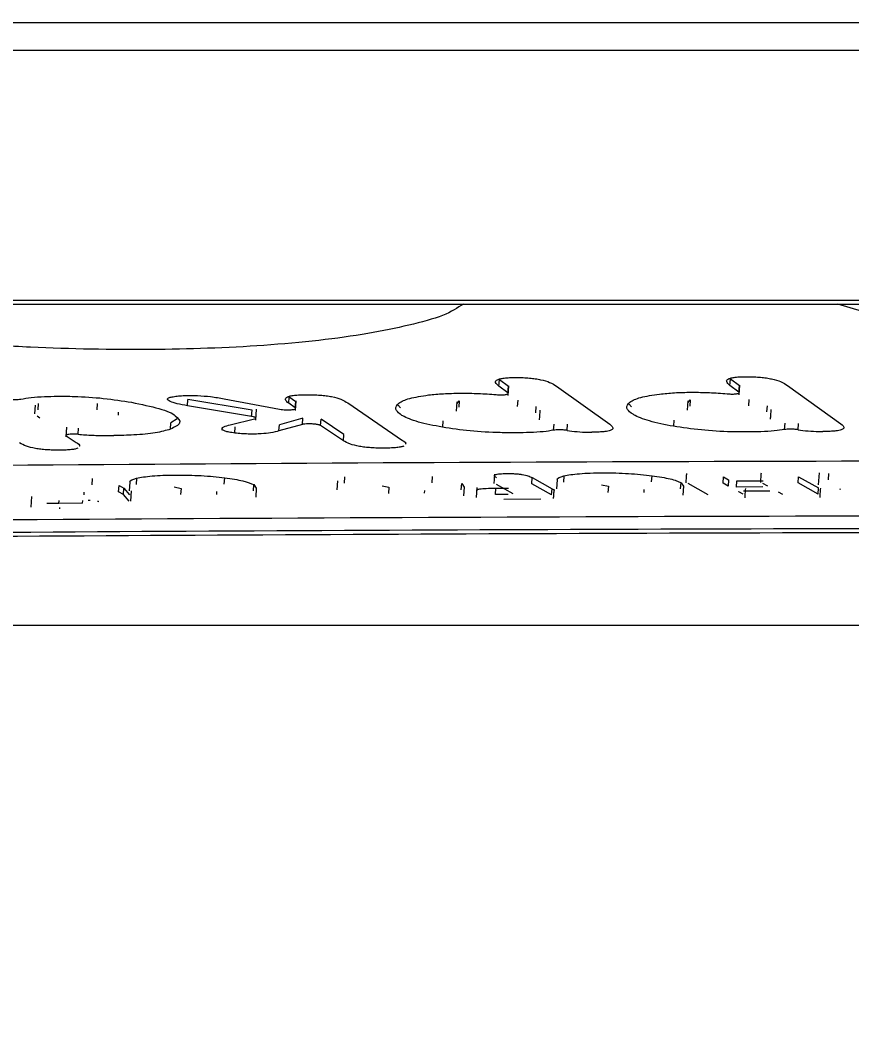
# Model space of a CAD drawing. Header units: millimetres. Extents: x -8045 to 6871, y -5915 to 5473.
# Drawn here: x -3884.4 to -3858.71, y -1781.06 to -1749.45 of the extents above; entities that cross this region are included whole.
import ezdxf

# ---------------------------------------------------------------- set-up
doc = ezdxf.new("R2010")
doc.units = ezdxf.units.MM
for name, color, linetype in [('DIKOM_ОБЪЕКТ', 7, 'Continuous'), ('DIKOM_РАЗМЕР_ЗОНА', 7, 'Continuous'), ('DIKOM_РАЗМЕР_ОБЪЕКТА', 7, 'Continuous')]:
    doc.layers.add(name, color=color, linetype=linetype)
doc.styles.add('style1', font='arial.ttf', dxfattribs={"width": 0.8})
doc.dimstyles.new('1-50', dxfattribs={"dimtxt": 300, "dimasz": 200, "dimexe": 100, "dimexo": 0, "dimgap": 100, "dimtad": 1, "dimtxsty": 'style1', "dimcen": 200, "dimclrd": 7, "dimclre": 7, "dimclrt": 7, "dimadec": 1, "dimazin": 2, "dimtfac": 1, "dimtmove": 0, "dimatfit": 2, "dimfxl": 0, "dimlwd": 25, "dimlwe": 18, "dimarcsym": 0})

# ---------------------------------------------------------------- blocks, each defined once
blk = doc.blocks.new('*D9')
at = {"layer": 'Defpoints', "color": 0, "linetype": 'Continuous', "transparency": 16777216}
for p in [(5663.543, -234.645), (-5019.6, -1388.727), (5663.543, -4701.469)]:
    blk.add_point(p, dxfattribs=at)
at = {"layer": 'DIKOM_РАЗМЕР_ОБЪЕКТА', "color": 7, "linetype": 'Continuous', "lineweight": 18, "transparency": 16777216}
for p, q in [((5663.543, -234.645), (5663.543, -4801.469)), ((-5019.6, -1388.727), (-5019.6, -4801.469))]:
    blk.add_line(p, q, dxfattribs=at)
at = {"layer": 'DIKOM_РАЗМЕР_ОБЪЕКТА', "color": 7, "linetype": 'Continuous', "lineweight": 25, "transparency": 16777216}
blk.add_line((-4819.6, -4701.469), (5463.543, -4701.469), dxfattribs=at)
at = {"layer": 'DIKOM_РАЗМЕР_ОБЪЕКТА', "color": 7, "linetype": 'Continuous', "transparency": 16777216}
for points in [[(-4819.6, -4668.136), (-4819.6, -4734.803), (-5019.6, -4701.469)], [(5463.543, -4668.136), (5463.543, -4734.803), (5663.543, -4701.469)]]:
    blk.add_solid(points, dxfattribs=at)
at = {"layer": 'DIKOM_РАЗМЕР_ОБЪЕКТА', "color": 7, "linetype": 'Continuous', "lineweight": 15, "transparency": 16777216, "insert": (-74.375, -4448.297), "char_height": 300, "attachment_point": 5, "style": 'style1'}
blk.add_mtext('10700', dxfattribs=at)
blk = doc.blocks.new('*D10')
at = {"layer": 'Defpoints', "color": 0, "linetype": 'Continuous', "transparency": 16777216}
for p in [(-1653.813, 3474.95), (-5616.456, -3083.398), (491.015, -3083.398)]:
    blk.add_point(p, dxfattribs=at)
at = {"layer": 'DIKOM_РАЗМЕР_ОБЪЕКТА', "color": 7, "linetype": 'Continuous', "lineweight": 18, "transparency": 16777216}
for p, q in [((-1653.813, 3474.95), (-5716.456, 3474.95)), ((491.015, -3083.398), (-5716.456, -3083.398))]:
    blk.add_line(p, q, dxfattribs=at)
at = {"layer": 'DIKOM_РАЗМЕР_ОБЪЕКТА', "color": 7, "linetype": 'Continuous', "lineweight": 25, "transparency": 16777216}
blk.add_line((-5616.456, 3274.95), (-5616.456, -2883.398), dxfattribs=at)
at = {"layer": 'DIKOM_РАЗМЕР_ОБЪЕКТА', "color": 7, "linetype": 'Continuous', "transparency": 16777216}
for points in [[(-5649.79, 3274.95), (-5583.123, 3274.95), (-5616.456, 3474.95)], [(-5649.79, -2883.398), (-5583.123, -2883.398), (-5616.456, -3083.398)]]:
    blk.add_solid(points, dxfattribs=at)
at = {"layer": 'DIKOM_РАЗМЕР_ОБЪЕКТА', "color": 7, "linetype": 'Continuous', "lineweight": 15, "transparency": 16777216, "insert": (-5869.628, -1326.858), "char_height": 300, "attachment_point": 5, "rotation": 90, "style": 'style1'}
blk.add_mtext('6550', dxfattribs=at)
blk = doc.blocks.new('*D11')
at = {"layer": 'Defpoints', "color": 0, "transparency": 16777216}
for p in [(6870.851, -184.645), (-7019.6, -1388.727), (-7019.6, -5814.648)]:
    blk.add_point(p, dxfattribs=at)
at = {"layer": 'DIKOM_РАЗМЕР_ЗОНА', "color": 7, "lineweight": 18, "transparency": 16777216}
for p, q in [((6870.851, -184.645), (6870.851, -5914.648)), ((-7019.6, -1388.727), (-7019.6, -5914.648))]:
    blk.add_line(p, q, dxfattribs=at)
at = {"layer": 'DIKOM_РАЗМЕР_ЗОНА', "color": 7, "lineweight": 25, "transparency": 16777216}
blk.add_line((6670.851, -5814.648), (-6819.6, -5814.648), dxfattribs=at)
at = {"layer": 'DIKOM_РАЗМЕР_ЗОНА', "color": 7, "transparency": 16777216}
for points in [[(-6819.6, -5781.314), (-6819.6, -5847.981), (-7019.6, -5814.648)], [(6670.851, -5781.314), (6670.851, -5847.981), (6870.851, -5814.648)]]:
    blk.add_solid(points, dxfattribs=at)
at = {"layer": 'DIKOM_РАЗМЕР_ЗОНА', "color": 7, "transparency": 16777216, "insert": (-74.375, -5561.374), "char_height": 300, "attachment_point": 5, "style": 'style1'}
blk.add_mtext('13900', dxfattribs=at)
blk = doc.blocks.new('*D12')
at = {"layer": 'Defpoints', "color": 0, "transparency": 16777216}
for p in [(-2189.606, 5472.652), (-7595.212, -5084.969), (-495.584, -5084.969)]:
    blk.add_point(p, dxfattribs=at)
at = {"layer": 'DIKOM_РАЗМЕР_ЗОНА', "color": 7, "lineweight": 18, "transparency": 16777216}
for p, q in [((-2189.606, 5472.652), (-7695.212, 5472.652)), ((-495.584, -5084.969), (-7695.212, -5084.969))]:
    blk.add_line(p, q, dxfattribs=at)
at = {"layer": 'DIKOM_РАЗМЕР_ЗОНА', "color": 7, "lineweight": 25, "transparency": 16777216}
blk.add_line((-7595.212, 5272.652), (-7595.212, -4884.969), dxfattribs=at)
at = {"layer": 'DIKOM_РАЗМЕР_ЗОНА', "color": 7, "transparency": 16777216}
for points in [[(-7628.545, 5272.652), (-7561.879, 5272.652), (-7595.212, 5472.652)], [(-7628.545, -4884.969), (-7561.879, -4884.969), (-7595.212, -5084.969)]]:
    blk.add_solid(points, dxfattribs=at)
at = {"layer": 'DIKOM_РАЗМЕР_ЗОНА', "color": 7, "transparency": 16777216, "insert": (-7848.384, -1452.593), "char_height": 300, "attachment_point": 5, "rotation": 90, "style": 'style1'}
blk.add_mtext('10550', dxfattribs=at)

msp = doc.modelspace()

# ---------------------------------------------------------------- linework, layer by layer
at = {"layer": 'DIKOM_ОБЪЕКТ', "color": 7, "linetype": 'Continuous', "lineweight": 15}
for p, q in [((-4024.735, -1749.521), (-3747.063, -1749.521)), ((-3896.933, -1758.223), (-3874.212, -1758.223)), ((-3874.212, -1758.223), (-3853.289, -1758.223)), ((-3853.11, -1760.07), (-3859.141, -1758.223)), ((-3869.612, -1760.765), (-3869.598, -1760.571)), ((-3869.319, -1760.779), (-3869.598, -1760.571)), ((-3862.472, -1760.74), (-3862.458, -1760.546)), ((-3862.178, -1760.754), (-3862.458, -1760.546)), ((-3869.333, -1760.972), (-3869.612, -1760.765)), ((-3869.333, -1760.972), (-3869.319, -1760.779)), ((-3869.327, -1761.055), (-3869.305, -1760.755)), ((-3867.837, -1760.762), (-3866.183, -1761.944)), ((-3862.192, -1760.947), (-3862.472, -1760.74)), ((-3862.192, -1760.947), (-3862.178, -1760.754)), ((-3862.186, -1761.03), (-3862.165, -1760.73)), ((-3860.696, -1760.74), (-3859.043, -1761.924)), ((-3883.855, -1761.304), (-3883.869, -1761.498)), ((-3882.025, -1761.3), (-3882.039, -1761.494)), ((-3879.238, -1761.37), (-3879.224, -1761.177)), ((-3877.244, -1761.506), (-3879.224, -1761.177)), ((-3878.108, -1761.152), (-3876.391, -1761.476)), ((-3876.108, -1761.294), (-3876.094, -1761.101)), ((-3875.907, -1761.438), (-3876.108, -1761.294)), ((-3875.893, -1761.244), (-3876.094, -1761.101)), ((-3875.907, -1761.438), (-3875.893, -1761.244)), ((-3875.901, -1761.52), (-3875.879, -1761.22)), ((-3874.283, -1761.283), (-3872.594, -1762.442)), ((-3870.915, -1761.247), (-3870.936, -1761.535)), ((-3870.916, -1761.307), (-3870.841, -1761.217)), ((-3870.841, -1761.217), (-3870.855, -1761.411)), ((-3869.033, -1761.393), (-3869.019, -1761.2)), ((-3865.513, -1761.402), (-3865.593, -1761.311)), ((-3863.774, -1761.219), (-3863.795, -1761.507)), ((-3863.776, -1761.278), (-3863.7, -1761.189)), ((-3863.7, -1761.189), (-3863.714, -1761.383)), ((-3861.892, -1761.369), (-3861.878, -1761.175)), ((-3883.948, -1761.349), (-3883.967, -1761.62)), ((-3881.375, -1761.665), (-3881.368, -1761.569)), ((-3877.258, -1761.7), (-3879.238, -1761.37)), ((-3877.258, -1761.7), (-3877.244, -1761.506)), ((-3877.129, -1761.812), (-3877.105, -1761.472)), ((-3872.654, -1761.434), (-3872.734, -1761.342)), ((-3868.466, -1761.392), (-3868.48, -1761.586)), ((-3861.325, -1761.369), (-3861.339, -1761.562)), ((-3883.799, -1761.752), (-3883.888, -1761.691)), ((-3879.765, -1762.094), (-3879.751, -1761.9)), ((-3879.56, -1761.771), (-3879.751, -1761.9)), ((-3877.921, -1761.96), (-3877.171, -1761.777)), ((-3875.687, -1761.948), (-3876.41, -1762.15)), ((-3876.41, -1762.15), (-3876.396, -1761.957)), ((-3875.674, -1761.754), (-3876.396, -1761.957)), ((-3875.687, -1761.948), (-3875.674, -1761.754)), ((-3875.124, -1761.983), (-3875.11, -1761.789)), ((-3874.405, -1762.259), (-3875.11, -1761.789)), ((-3871.345, -1761.841), (-3871.358, -1762.035)), ((-3867.92, -1762.128), (-3867.906, -1761.934)), ((-3867.507, -1762.133), (-3867.493, -1761.939)), ((-3864.204, -1761.812), (-3864.217, -1762.006)), ((-3860.78, -1762.105), (-3860.766, -1761.911)), ((-3860.366, -1762.111), (-3860.352, -1761.917)), ((-3882.977, -1762.027), (-3882.999, -1762.331)), ((-3882.619, -1762.253), (-3882.605, -1762.059)), ((-3878.168, -1762.035), (-3878.175, -1762.125)), ((-3877.776, -1762.214), (-3877.762, -1762.02)), ((-3874.42, -1762.453), (-3875.124, -1761.983)), ((-3874.42, -1762.453), (-3874.405, -1762.259)), ((-3882.985, -1762.304), (-3882.678, -1762.505)), ((-3867.604, -1763.541), (-3867.618, -1763.736)), ((-3864.893, -1763.727), (-3864.879, -1763.532)), ((-3859.713, -1763.44), (-3859.74, -1763.819)), ((-3859.426, -1763.66), (-3859.412, -1763.465)), ((-3882.188, -1763.817), (-3882.174, -1763.622)), ((-3881.368, -1764.032), (-3881.354, -1763.837)), ((-3881.354, -1763.837), (-3881.203, -1763.921)), ((-3881.023, -1763.728), (-3881.043, -1764.006)), ((-3880.812, -1763.613), (-3880.826, -1763.807)), ((-3878.1, -1763.79), (-3878.086, -1763.596)), ((-3877.202, -1764.004), (-3877.188, -1763.81)), ((-3877.188, -1763.81), (-3877.113, -1763.917)), ((-3874.597, -1763.689), (-3874.617, -1763.966)), ((-3874.386, -1763.573), (-3874.4, -1763.768)), ((-3873.222, -1763.844), (-3873.01, -1763.888)), ((-3871.674, -1763.755), (-3871.66, -1763.56)), ((-3870.776, -1763.97), (-3870.762, -1763.776)), ((-3870.762, -1763.776), (-3870.688, -1763.883)), ((-3869.701, -1763.79), (-3869.183, -1764.081)), ((-3868.599, -1763.786), (-3868.585, -1763.591)), ((-3867.984, -1764.129), (-3868.599, -1763.786)), ((-3868.585, -1763.591), (-3867.97, -1763.935)), ((-3867.815, -1763.657), (-3867.835, -1763.934)), ((-3866.441, -1763.814), (-3866.229, -1763.858)), ((-3866.229, -1763.858), (-3866.242, -1764.053)), ((-3863.995, -1763.943), (-3863.981, -1763.749)), ((-3863.981, -1763.749), (-3863.906, -1763.856)), ((-3863.913, -1764.133), (-3863.893, -1763.86)), ((-3863.768, -1763.768), (-3863.154, -1764.112)), ((-3862.68, -1763.765), (-3862.666, -1763.57)), ((-3862.526, -1763.853), (-3862.68, -1763.765)), ((-3862.666, -1763.57), (-3862.512, -1763.658)), ((-3862.512, -1763.658), (-3862.526, -1763.853)), ((-3862.267, -1763.884), (-3862.253, -1763.689)), ((-3862.253, -1763.689), (-3861.44, -1763.687)), ((-3861.462, -1763.761), (-3861.308, -1763.849)), ((-3860.361, -1763.758), (-3860.347, -1763.564)), ((-3859.746, -1764.103), (-3860.361, -1763.758)), ((-3860.347, -1763.564), (-3859.732, -1763.909)), ((-3884.056, -1764.18), (-3884.079, -1764.501)), ((-3882.433, -1764.124), (-3882.427, -1764.041)), ((-3881.217, -1764.115), (-3881.368, -1764.032)), ((-3881.217, -1764.115), (-3881.203, -1763.921)), ((-3881.045, -1764.319), (-3881.217, -1764.115)), ((-3881.203, -1763.921), (-3881.031, -1764.125)), ((-3880.988, -1764.322), (-3880.965, -1764)), ((-3879.647, -1763.881), (-3879.436, -1763.925)), ((-3879.436, -1763.925), (-3879.45, -1764.119)), ((-3878.334, -1764.112), (-3878.328, -1764.026)), ((-3877.119, -1764.194), (-3877.1, -1763.92)), ((-3873.01, -1763.888), (-3873.024, -1764.082)), ((-3871.909, -1764.077), (-3871.902, -1763.99)), ((-3870.694, -1764.16), (-3870.674, -1763.886)), ((-3870.29, -1763.898), (-3870.313, -1764.209)), ((-3869.722, -1764.114), (-3869.708, -1763.92)), ((-3869.33, -1764.112), (-3869.722, -1764.114)), ((-3869.708, -1763.92), (-3869.316, -1763.918)), ((-3867.984, -1764.129), (-3867.97, -1763.935)), ((-3865.127, -1764.049), (-3865.121, -1763.962)), ((-3861.454, -1763.882), (-3862.267, -1763.884)), ((-3862.198, -1764.036), (-3862.197, -1764.02)), ((-3862.065, -1764.109), (-3862.198, -1764.036)), ((-3862.052, -1764.004), (-3861.239, -1764.002)), ((-3860.981, -1764.033), (-3860.848, -1764.106)), ((-3859.746, -1764.103), (-3859.732, -1763.909)), ((-3859.059, -1763.963), (-3859.057, -1763.932)), ((-3883.21, -1764.389), (-3883.582, -1764.396)), ((-3883.21, -1764.389), (-3883.205, -1764.305)), ((-3882.482, -1764.384), (-3883.21, -1764.389)), ((-3882.482, -1764.384), (-3882.475, -1764.297)), ((-3882.313, -1764.291), (-3882.248, -1764.289)), ((-3882.002, -1764.339), (-3882, -1764.314)), ((-3881.987, -1764.332), (-3882.002, -1764.339)), ((-3881.987, -1764.332), (-3881.987, -1764.321)), ((-3869.459, -1764.257), (-3868.317, -1764.252)), ((-3883.187, -1764.558), (-3883.184, -1764.518)), ((-3986.736, -1768.157), (-3748.508, -1768.157))]:
    msp.add_line(p, q, dxfattribs=at)
for points, knots in [([(-3746.427, -1750.388), (-3753.928, -1750.388), (-3768.93, -1750.388), (-3792.146, -1750.388), (-3815.826, -1750.388), (-3839.977, -1750.388), (-3864.536, -1750.388), (-3889.457, -1750.388), (-3914.69, -1750.388), (-3940.184, -1750.388), (-3965.887, -1750.388), (-3991.751, -1750.388), (-4011.391, -1750.388), (-4022.402, -1750.388), (-4024.74, -1750.388)], [0, 0, 0, 0, 0.088735, 0.177469, 0.266203, 0.354938, 0.443672, 0.532407, 0.621141, 0.709876, 0.79861, 0.887344, 0.976079, 1, 1, 1, 1]), ([(-3918.578, -1758.109), (-3911.253, -1758.109), (-3896.601, -1758.109), (-3874.867, -1758.109), (-3860.581, -1758.109), (-3853.438, -1758.109)], [0, 0, 0, 0, 0.333335, 0.666666, 1, 1, 1, 1]), ([(-3870.702, -1758.223), (-3870.893, -1758.345), (-3871.286, -1758.595), (-3872.375, -1758.884), (-3874.075, -1759.237), (-3876.214, -1759.477), (-3878.578, -1759.601), (-3880.963, -1759.652), (-3883.175, -1759.611), (-3885.096, -1759.509), (-3886.115, -1759.44), (-3887.148, -1759.355), (-3888.183, -1759.252), (-3889.283, -1759.125), (-3890.498, -1758.96), (-3891.72, -1758.76), (-3892.806, -1758.547), (-3893.598, -1758.372), (-3894.018, -1758.263), (-3894.175, -1758.223)], [0, 0, 0, 0, 0.065576, 0.13471, 0.20377, 0.347071, 0.414838, 0.479886, 0.610847, 0.645778, 0.681554, 0.718169, 0.755627, 0.793437, 0.839513, 0.893851, 0.939209, 0.977387, 1, 1, 1, 1]), ([(-3869.612, -1760.765), (-3869.658, -1760.726), (-3869.737, -1760.657), (-3869.702, -1760.576), (-3869.58, -1760.533), (-3869.449, -1760.511), (-3869.287, -1760.499), (-3869.166, -1760.497), (-3869.107, -1760.496)], [0, 0, 0, 0, 0.328733, 0.579299, 0.686486, 0.790091, 0.897858, 1, 1, 1, 1]), ([(-3869.107, -1760.496), (-3869.097, -1760.496), (-3869.018, -1760.496), (-3868.87, -1760.499), (-3868.667, -1760.511), (-3868.481, -1760.533), (-3868.246, -1760.575), (-3868, -1760.654), (-3867.896, -1760.723), (-3867.837, -1760.762)], [0, 0, 0, 0, 0.016113, 0.131025, 0.23609, 0.337696, 0.44272, 0.685559, 1, 1, 1, 1]), ([(-3862.472, -1760.74), (-3862.517, -1760.7), (-3862.596, -1760.631), (-3862.562, -1760.551), (-3862.439, -1760.508), (-3862.309, -1760.486), (-3862.147, -1760.474), (-3862.025, -1760.473), (-3861.966, -1760.472)], [0, 0, 0, 0, 0.328715, 0.579262, 0.686519, 0.790048, 0.897832, 1, 1, 1, 1]), ([(-3861.966, -1760.472), (-3861.956, -1760.472), (-3861.877, -1760.472), (-3861.73, -1760.475), (-3861.527, -1760.488), (-3861.34, -1760.51), (-3861.106, -1760.553), (-3860.86, -1760.632), (-3860.755, -1760.701), (-3860.696, -1760.74)], [0, 0, 0, 0, 0.01611, 0.131044, 0.236125, 0.337737, 0.442665, 0.685604, 1, 1, 1, 1]), ([(-3871.787, -1761.037), (-3871.638, -1761.022), (-3871.343, -1760.992), (-3870.982, -1760.982), (-3870.796, -1760.981), (-3870.788, -1760.981)], [0, 0, 0, 0, 0.493767, 0.979509, 1, 1, 1, 1]), ([(-3870.788, -1760.981), (-3870.608, -1760.982), (-3870.246, -1760.984), (-3869.881, -1761.012), (-3869.698, -1761.026)], [0, 0, 0, 0, 0.498547, 1, 1, 1, 1]), ([(-3869.698, -1761.026), (-3869.671, -1761.028), (-3869.619, -1761.032), (-3869.54, -1761.033), (-3869.467, -1761.03), (-3869.409, -1761.025), (-3869.365, -1761.016), (-3869.333, -1761.005), (-3869.317, -1760.99), (-3869.327, -1760.978), (-3869.333, -1760.972)], [0, 0, 0, 0, 0.12578, 0.250944, 0.375786, 0.500167, 0.599243, 0.715776, 0.849341, 1, 1, 1, 1]), ([(-3865.566, -1761.257), (-3865.475, -1761.205), (-3865.295, -1761.103), (-3864.86, -1761.039), (-3864.646, -1761.008)], [0, 0, 0, 0, 0.506019, 1, 1, 1, 1]), ([(-3864.646, -1761.008), (-3864.497, -1760.993), (-3864.203, -1760.964), (-3863.841, -1760.953), (-3863.655, -1760.953), (-3863.647, -1760.953)], [0, 0, 0, 0, 0.493683, 0.979508, 1, 1, 1, 1]), ([(-3863.647, -1760.953), (-3863.467, -1760.954), (-3863.105, -1760.957), (-3862.74, -1760.986), (-3862.557, -1761)], [0, 0, 0, 0, 0.498664, 1, 1, 1, 1]), ([(-3862.557, -1761), (-3862.531, -1761.003), (-3862.479, -1761.007), (-3862.399, -1761.008), (-3862.327, -1761.005), (-3862.269, -1761), (-3862.225, -1760.991), (-3862.193, -1760.98), (-3862.176, -1760.965), (-3862.186, -1760.954), (-3862.192, -1760.947)], [0, 0, 0, 0, 0.125394, 0.250526, 0.375336, 0.500154, 0.597639, 0.713495, 0.847635, 1, 1, 1, 1]), ([(-3884.81, -1761.159), (-3884.792, -1761.162), (-3884.757, -1761.168), (-3884.679, -1761.175), (-3884.579, -1761.18), (-3884.468, -1761.177), (-3884.416, -1761.168), (-3884.39, -1761.164)], [0, 0, 0, 0, 0.132378, 0.262415, 0.516019, 0.761635, 1, 1, 1, 1]), ([(-3884.39, -1761.164), (-3884.288, -1761.147), (-3884.079, -1761.111), (-3883.681, -1761.083), (-3883.396, -1761.078), (-3883.263, -1761.076)], [0, 0, 0, 0, 0.34195, 0.693887, 1, 1, 1, 1]), ([(-3883.263, -1761.076), (-3883.09, -1761.076), (-3882.62, -1761.077), (-3881.789, -1761.133), (-3881.249, -1761.218), (-3880.968, -1761.262)], [0, 0, 0, 0, 0.219364, 0.593667, 1, 1, 1, 1]), ([(-3880.968, -1761.262), (-3880.667, -1761.326), (-3880.062, -1761.453), (-3879.694, -1761.6), (-3879.616, -1761.679), (-3879.616, -1761.679)], [0, 0, 0, 0, 0.498828, 0.999492, 1, 1, 1, 1]), ([(-3879.835, -1761.2), (-3879.837, -1761.198), (-3879.854, -1761.184), (-3879.87, -1761.158), (-3879.832, -1761.122), (-3879.755, -1761.104), (-3879.716, -1761.095)], [0, 0, 0, 0, 0.04217, 0.345442, 0.663675, 1, 1, 1, 1]), ([(-3879.238, -1761.37), (-3879.35, -1761.35), (-3879.564, -1761.31), (-3879.755, -1761.249), (-3879.815, -1761.212), (-3879.835, -1761.2)], [0, 0, 0, 0, 0.424074, 0.807241, 1, 1, 1, 1]), ([(-3879.716, -1761.095), (-3879.665, -1761.087), (-3879.565, -1761.07), (-3879.381, -1761.055), (-3879.248, -1761.053), (-3879.186, -1761.052)], [0, 0, 0, 0, 0.353544, 0.697398, 1, 1, 1, 1]), ([(-3879.186, -1761.052), (-3879.177, -1761.052), (-3879.095, -1761.051), (-3878.87, -1761.056), (-3878.489, -1761.086), (-3878.241, -1761.129), (-3878.108, -1761.152)], [0, 0, 0, 0, 0.025374, 0.220963, 0.582999, 1, 1, 1, 1]), ([(-3876.108, -1761.294), (-3876.154, -1761.256), (-3876.234, -1761.189), (-3876.196, -1761.11), (-3876.071, -1761.067), (-3875.938, -1761.045), (-3875.765, -1761.031), (-3875.631, -1761.029), (-3875.56, -1761.028)], [0, 0, 0, 0, 0.320228, 0.566327, 0.672566, 0.775604, 0.882643, 1, 1, 1, 1]), ([(-3875.56, -1761.028), (-3875.56, -1761.028), (-3875.487, -1761.028), (-3875.347, -1761.028), (-3875.137, -1761.04), (-3874.945, -1761.06), (-3874.703, -1761.1), (-3874.45, -1761.177), (-3874.343, -1761.245), (-3874.283, -1761.283)], [0, 0, 0, 0, 0.00039, 0.119073, 0.226868, 0.330194, 0.436478, 0.68168, 1, 1, 1, 1]), ([(-3872.668, -1761.628), (-3872.727, -1761.577), (-3872.864, -1761.46), (-3872.764, -1761.35), (-3872.707, -1761.289)], [0, 0, 0, 0, 0.437984, 1, 1, 1, 1]), ([(-3872.707, -1761.289), (-3872.616, -1761.237), (-3872.436, -1761.134), (-3872.001, -1761.069), (-3871.787, -1761.037)], [0, 0, 0, 0, 0.506014, 1, 1, 1, 1]), ([(-3865.527, -1761.596), (-3865.586, -1761.545), (-3865.722, -1761.428), (-3865.623, -1761.319), (-3865.566, -1761.257)], [0, 0, 0, 0, 0.438005, 1, 1, 1, 1]), ([(-3876.391, -1761.476), (-3876.362, -1761.48), (-3876.306, -1761.489), (-3876.207, -1761.496), (-3876.113, -1761.498), (-3876.034, -1761.494), (-3875.969, -1761.487), (-3875.919, -1761.476), (-3875.889, -1761.459), (-3875.901, -1761.445), (-3875.907, -1761.438)], [0, 0, 0, 0, 0.133593, 0.261433, 0.383503, 0.499833, 0.600891, 0.71792, 0.851006, 1, 1, 1, 1]), ([(-3871.358, -1762.035), (-3871.622, -1761.983), (-3872.158, -1761.876), (-3872.513, -1761.729), (-3872.642, -1761.645), (-3872.668, -1761.628)], [0, 0, 0, 0, 0.435448, 0.88534, 1, 1, 1, 1]), ([(-3868.356, -1761.805), (-3868.353, -1761.76), (-3868.346, -1761.662), (-3868.339, -1761.563), (-3868.335, -1761.509)], [0, 0, 0, 0, 0.452776, 1, 1, 1, 1]), ([(-3864.217, -1762.006), (-3864.481, -1761.953), (-3865.017, -1761.845), (-3865.372, -1761.697), (-3865.5, -1761.613), (-3865.527, -1761.596)], [0, 0, 0, 0, 0.435455, 0.885372, 1, 1, 1, 1]), ([(-3861.215, -1761.781), (-3861.212, -1761.736), (-3861.205, -1761.638), (-3861.198, -1761.539), (-3861.194, -1761.485)], [0, 0, 0, 0, 0.452438, 1, 1, 1, 1]), ([(-3879.616, -1761.679), (-3879.535, -1761.755), (-3879.375, -1761.906), (-3879.636, -1762.032), (-3879.765, -1762.094)], [0, 0, 0, 0, 0.507332, 1, 1, 1, 1]), ([(-3878.14, -1762.124), (-3878.142, -1762.123), (-3878.162, -1762.109), (-3878.185, -1762.073), (-3878.125, -1762.016), (-3877.993, -1761.979), (-3877.921, -1761.96)], [0, 0, 0, 0, 0.020488, 0.223168, 0.579815, 1, 1, 1, 1]), ([(-3877.171, -1761.777), (-3877.155, -1761.772), (-3877.131, -1761.765), (-3877.123, -1761.751), (-3877.129, -1761.738), (-3877.154, -1761.725), (-3877.196, -1761.711), (-3877.235, -1761.704), (-3877.258, -1761.7)], [0, 0, 0, 0, 0.2208, 0.353218, 0.50001, 0.672164, 0.812928, 1, 1, 1, 1]), ([(-3875.499, -1761.93), (-3875.537, -1761.931), (-3875.594, -1761.932), (-3875.654, -1761.94), (-3875.676, -1761.945), (-3875.687, -1761.948)], [0, 0, 0, 0, 0.487746, 0.740738, 1, 1, 1, 1]), ([(-3875.124, -1761.983), (-3875.132, -1761.978), (-3875.148, -1761.97), (-3875.192, -1761.957), (-3875.243, -1761.947), (-3875.313, -1761.937), (-3875.402, -1761.93), (-3875.469, -1761.93), (-3875.499, -1761.93)], [0, 0, 0, 0, 0.159037, 0.308593, 0.448449, 0.57834, 0.808417, 1, 1, 1, 1]), ([(-3866.183, -1761.944), (-3866.126, -1761.991), (-3866.047, -1762.055), (-3866.131, -1762.128), (-3866.253, -1762.16), (-3866.401, -1762.177), (-3866.556, -1762.186), (-3866.675, -1762.188), (-3866.739, -1762.188)], [0, 0, 0, 0, 0.411435, 0.57036, 0.712911, 0.800223, 0.892135, 1, 1, 1, 1]), ([(-3859.043, -1761.924), (-3858.986, -1761.971), (-3858.906, -1762.036), (-3858.99, -1762.108), (-3859.113, -1762.14), (-3859.261, -1762.156), (-3859.416, -1762.165), (-3859.535, -1762.167), (-3859.599, -1762.168)], [0, 0, 0, 0, 0.411411, 0.570332, 0.712886, 0.800198, 0.892123, 1, 1, 1, 1]), ([(-3882.771, -1762.248), (-3882.802, -1762.248), (-3882.869, -1762.25), (-3882.935, -1762.259), (-3882.974, -1762.269), (-3882.993, -1762.279), (-3882.999, -1762.291), (-3882.99, -1762.3), (-3882.985, -1762.304)], [0, 0, 0, 0, 0.207914, 0.443147, 0.571812, 0.707547, 0.850269, 1, 1, 1, 1]), ([(-3882.619, -1762.253), (-3882.644, -1762.251), (-3882.695, -1762.247), (-3882.746, -1762.247), (-3882.771, -1762.248)], [0, 0, 0, 0, 0.499371, 1, 1, 1, 1]), ([(-3882.619, -1762.253), (-3882.474, -1762.263), (-3882.181, -1762.284), (-3881.806, -1762.293), (-3881.589, -1762.292), (-3881.516, -1762.292)], [0, 0, 0, 0, 0.396341, 0.799563, 1, 1, 1, 1]), ([(-3879.765, -1762.094), (-3879.905, -1762.135), (-3880.176, -1762.214), (-3880.826, -1762.278), (-3881.306, -1762.288), (-3881.516, -1762.292)], [0, 0, 0, 0, 0.373748, 0.726142, 1, 1, 1, 1]), ([(-3877.776, -1762.214), (-3877.836, -1762.206), (-3877.955, -1762.189), (-3878.079, -1762.157), (-3878.121, -1762.135), (-3878.14, -1762.124)], [0, 0, 0, 0, 0.356436, 0.699034, 1, 1, 1, 1]), ([(-3877.195, -1762.246), (-3877.25, -1762.246), (-3877.373, -1762.246), (-3877.575, -1762.236), (-3877.708, -1762.221), (-3877.776, -1762.214)], [0, 0, 0, 0, 0.281157, 0.635074, 1, 1, 1, 1]), ([(-3876.41, -1762.15), (-3876.489, -1762.17), (-3876.633, -1762.206), (-3876.902, -1762.237), (-3877.098, -1762.245), (-3877.181, -1762.246), (-3877.195, -1762.246)], [0, 0, 0, 0, 0.418379, 0.76636, 0.96053, 1, 1, 1, 1]), ([(-3869.064, -1762.206), (-3869.232, -1762.205), (-3869.702, -1762.204), (-3870.536, -1762.157), (-3871.081, -1762.076), (-3871.358, -1762.035)], [0, 0, 0, 0, 0.213659, 0.599064, 1, 1, 1, 1]), ([(-3867.92, -1762.128), (-3868.022, -1762.144), (-3868.23, -1762.177), (-3868.634, -1762.201), (-3868.926, -1762.204), (-3869.064, -1762.206)], [0, 0, 0, 0, 0.336303, 0.685791, 1, 1, 1, 1]), ([(-3867.755, -1762.115), (-3867.787, -1762.116), (-3867.852, -1762.117), (-3867.897, -1762.124), (-3867.92, -1762.128)], [0, 0, 0, 0, 0.492578, 1, 1, 1, 1]), ([(-3867.507, -1762.133), (-3867.526, -1762.13), (-3867.565, -1762.124), (-3867.63, -1762.119), (-3867.694, -1762.116), (-3867.735, -1762.116), (-3867.755, -1762.115)], [0, 0, 0, 0, 0.263883, 0.518312, 0.763174, 1, 1, 1, 1]), ([(-3867.507, -1762.133), (-3867.405, -1762.147), (-3867.208, -1762.173), (-3866.931, -1762.188), (-3866.783, -1762.188), (-3866.739, -1762.188)], [0, 0, 0, 0, 0.428477, 0.833336, 1, 1, 1, 1]), ([(-3861.924, -1762.181), (-3862.091, -1762.18), (-3862.561, -1762.177), (-3863.395, -1762.129), (-3863.939, -1762.047), (-3864.217, -1762.006)], [0, 0, 0, 0, 0.213614, 0.599, 1, 1, 1, 1]), ([(-3860.78, -1762.105), (-3860.882, -1762.121), (-3861.089, -1762.153), (-3861.493, -1762.176), (-3861.785, -1762.179), (-3861.924, -1762.181)], [0, 0, 0, 0, 0.336216, 0.685746, 1, 1, 1, 1]), ([(-3860.614, -1762.093), (-3860.646, -1762.093), (-3860.711, -1762.094), (-3860.757, -1762.101), (-3860.78, -1762.105)], [0, 0, 0, 0, 0.490967, 1, 1, 1, 1]), ([(-3860.366, -1762.111), (-3860.386, -1762.108), (-3860.425, -1762.102), (-3860.489, -1762.096), (-3860.553, -1762.093), (-3860.594, -1762.093), (-3860.614, -1762.093)], [0, 0, 0, 0, 0.263162, 0.516971, 0.762965, 1, 1, 1, 1]), ([(-3860.366, -1762.111), (-3860.265, -1762.125), (-3860.068, -1762.152), (-3859.791, -1762.166), (-3859.642, -1762.167), (-3859.599, -1762.168)], [0, 0, 0, 0, 0.428749, 0.83362, 1, 1, 1, 1]), ([(-3883.175, -1762.744), (-3883.179, -1762.744), (-3883.252, -1762.745), (-3883.392, -1762.743), (-3883.594, -1762.733), (-3883.78, -1762.716), (-3884.014, -1762.681), (-3884.261, -1762.613), (-3884.366, -1762.553), (-3884.426, -1762.519)], [0, 0, 0, 0, 0.006472, 0.121438, 0.226476, 0.328263, 0.43384, 0.679879, 1, 1, 1, 1]), ([(-3882.678, -1762.505), (-3882.618, -1762.541), (-3882.551, -1762.581), (-3882.579, -1762.617), (-3882.583, -1762.622)], [0, 0, 0, 0, 0.878364, 1, 1, 1, 1]), ([(-3873.152, -1762.681), (-3873.222, -1762.681), (-3873.359, -1762.68), (-3873.566, -1762.67), (-3873.758, -1762.653), (-3873.999, -1762.617), (-3874.252, -1762.548), (-3874.359, -1762.487), (-3874.42, -1762.453)], [0, 0, 0, 0, 0.114847, 0.222677, 0.326233, 0.43272, 0.679248, 1, 1, 1, 1]), ([(-3872.594, -1762.442), (-3872.535, -1762.478), (-3872.468, -1762.517), (-3872.5, -1762.552), (-3872.503, -1762.556)], [0, 0, 0, 0, 0.900236, 1, 1, 1, 1]), ([(-3882.624, -1762.682), (-3882.648, -1762.691), (-3882.696, -1762.709), (-3882.824, -1762.728), (-3882.986, -1762.741), (-3883.111, -1762.743), (-3883.175, -1762.744)], [0, 0, 0, 0, 0.251954, 0.493463, 0.742472, 1, 1, 1, 1]), ([(-3872.552, -1762.619), (-3872.579, -1762.628), (-3872.631, -1762.646), (-3872.766, -1762.665), (-3872.939, -1762.677), (-3873.076, -1762.681), (-3873.15, -1762.681), (-3873.152, -1762.681)], [0, 0, 0, 0, 0.242118, 0.477475, 0.722253, 0.991326, 1, 1, 1, 1]), ([(-3925.382, -1763.704), (-3916.874, -1763.577), (-3899.997, -1763.325), (-3874.728, -1763.115), (-3849.577, -1763.042), (-3824.436, -1763.123), (-3799.198, -1763.34), (-3782.356, -1763.596), (-3773.864, -1763.726)], [0, 0, 0, 0, 0.168286, 0.333816, 0.5, 0.666153, 0.831669, 1, 1, 1, 1]), ([(-3880.812, -1763.613), (-3880.746, -1763.598), (-3880.615, -1763.57), (-3880.332, -1763.539), (-3879.995, -1763.518), (-3879.74, -1763.515), (-3879.608, -1763.513)], [0, 0, 0, 0, 0.249319, 0.491568, 0.738441, 1, 1, 1, 1]), ([(-3879.608, -1763.513), (-3879.608, -1763.513), (-3879.475, -1763.513), (-3879.21, -1763.513), (-3878.813, -1763.529), (-3878.43, -1763.556), (-3878.202, -1763.583), (-3878.086, -1763.596)], [0, 0, 0, 0, 0.001411, 0.261218, 0.50668, 0.749016, 1, 1, 1, 1]), ([(-3869.748, -1763.483), (-3869.751, -1763.526), (-3869.758, -1763.623), (-3869.765, -1763.719), (-3869.769, -1763.772)], [0, 0, 0, 0, 0.452425, 1, 1, 1, 1]), ([(-3869.687, -1763.596), (-3869.715, -1763.577), (-3869.766, -1763.544), (-3869.744, -1763.505), (-3869.669, -1763.484), (-3869.588, -1763.473), (-3869.484, -1763.467), (-3869.404, -1763.466), (-3869.362, -1763.465)], [0, 0, 0, 0, 0.323385, 0.571122, 0.67753, 0.780314, 0.887, 1, 1, 1, 1]), ([(-3869.362, -1763.465), (-3869.361, -1763.465), (-3869.316, -1763.465), (-3869.229, -1763.466), (-3869.103, -1763.472), (-3868.987, -1763.482), (-3868.841, -1763.502), (-3868.688, -1763.54), (-3868.622, -1763.573), (-3868.585, -1763.591)], [0, 0, 0, 0, 0.004276, 0.120499, 0.226337, 0.328706, 0.434421, 0.680221, 1, 1, 1, 1]), ([(-3867.799, -1763.658), (-3867.804, -1763.653), (-3867.841, -1763.609), (-3867.715, -1763.573), (-3867.604, -1763.541)], [0, 0, 0, 0, 0.116923, 1, 1, 1, 1]), ([(-3867.604, -1763.541), (-3867.538, -1763.527), (-3867.407, -1763.499), (-3867.124, -1763.468), (-3866.788, -1763.449), (-3866.532, -1763.446), (-3866.401, -1763.445)], [0, 0, 0, 0, 0.249323, 0.49149, 0.738399, 1, 1, 1, 1]), ([(-3866.401, -1763.445), (-3866.4, -1763.445), (-3866.267, -1763.445), (-3866.002, -1763.446), (-3865.606, -1763.463), (-3865.223, -1763.491), (-3864.995, -1763.518), (-3864.879, -1763.532)], [0, 0, 0, 0, 0.001406, 0.261314, 0.506704, 0.749096, 1, 1, 1, 1]), ([(-3864.879, -1763.532), (-3864.674, -1763.564), (-3864.252, -1763.628), (-3864.073, -1763.708), (-3863.981, -1763.749)], [0, 0, 0, 0, 0.486443, 1, 1, 1, 1]), ([(-3863.816, -1763.461), (-3863.819, -1763.505), (-3863.826, -1763.601), (-3863.833, -1763.697), (-3863.837, -1763.75)], [0, 0, 0, 0, 0.45228, 1, 1, 1, 1]), ([(-3861.51, -1763.455), (-3861.513, -1763.499), (-3861.52, -1763.595), (-3861.527, -1763.691), (-3861.531, -1763.743)], [0, 0, 0, 0, 0.452387, 1, 1, 1, 1]), ([(-3881.007, -1763.729), (-3881.011, -1763.724), (-3881.049, -1763.681), (-3880.923, -1763.645), (-3880.812, -1763.613)], [0, 0, 0, 0, 0.116892, 1, 1, 1, 1]), ([(-3878.086, -1763.596), (-3877.881, -1763.627), (-3877.459, -1763.69), (-3877.28, -1763.769), (-3877.188, -1763.81)], [0, 0, 0, 0, 0.486443, 1, 1, 1, 1]), ([(-3870.275, -1763.994), (-3870.275, -1763.994), (-3870.284, -1763.99), (-3870.3, -1763.977), (-3870.294, -1763.963), (-3870.261, -1763.95), (-3870.176, -1763.935), (-3869.989, -1763.922), (-3869.81, -1763.921), (-3869.708, -1763.92)], [0, 0, 0, 0, 0.001025, 0.118498, 0.225368, 0.328232, 0.43433, 0.68006, 1, 1, 1, 1]), ([(-3867.97, -1763.935), (-3867.934, -1763.953), (-3867.892, -1763.974), (-3867.912, -1763.993), (-3867.915, -1763.995)], [0, 0, 0, 0, 0.876118, 1, 1, 1, 1]), ([(-3867.925, -1764.238), (-3867.921, -1764.195), (-3867.914, -1764.098), (-3867.907, -1764.001), (-3867.904, -1763.947)], [0, 0, 0, 0, 0.452687, 1, 1, 1, 1]), ([(-3862.005, -1764.22), (-3862.002, -1764.175), (-3861.995, -1764.077), (-3861.988, -1763.979), (-3861.984, -1763.925)], [0, 0, 0, 0, 0.4526, 1, 1, 1, 1]), ([(-3859.687, -1764.211), (-3859.684, -1764.167), (-3859.677, -1764.069), (-3859.67, -1763.971), (-3859.666, -1763.918)], [0, 0, 0, 0, 0.452524, 1, 1, 1, 1]), ([(-3768.673, -1765.326), (-3777.45, -1765.217), (-3794.811, -1765.001), (-3820.812, -1764.817), (-3846.677, -1764.749), (-3872.553, -1764.812), (-3898.58, -1764.991), (-3915.97, -1765.205), (-3924.76, -1765.312)], [0, 0, 0, 0, 0.16885, 0.333981, 0.5, 0.66605, 0.831197, 1, 1, 1, 1]), ([(-3767.868, -1765.68), (-3775.428, -1765.592), (-3790.3, -1765.417), (-3812.619, -1765.248), (-3834.747, -1765.158), (-3857.007, -1765.156), (-3879.149, -1765.242), (-3901.49, -1765.407), (-3916.386, -1765.58), (-3923.956, -1765.668)], [0, 0, 0, 0, 0.145427, 0.286093, 0.429198, 0.570832, 0.713925, 0.854632, 1, 1, 1, 1]), ([(-3767.6, -1765.793), (-3775.163, -1765.707), (-3790.036, -1765.536), (-3812.356, -1765.371), (-3834.48, -1765.283), (-3856.739, -1765.281), (-3878.877, -1765.365), (-3901.219, -1765.527), (-3916.115, -1765.695), (-3923.687, -1765.781)], [0, 0, 0, 0, 0.145485, 0.286101, 0.429209, 0.57082, 0.713916, 0.854573, 1, 1, 1, 1])]:
    msp.add_open_spline(points, degree=3, knots=knots, dxfattribs=at)

# ---------------------------------------------------------------- dimensions: what is measured, and where the dimension line sits
at = {"layer": 'DIKOM_РАЗМЕР_ЗОНА'}
dim = msp.add_linear_dim(base=(-7595.212, -5084.969), p1=(-2189.606, 5472.652), p2=(-495.584, -5084.969), angle=90, text='10550', dimstyle='1-50', dxfattribs=at)
dim.commit()
dim.dimension.update_dxf_attribs({"geometry": '*D12', "text_midpoint": (-7595.212, -1452.593), "dimtype": 160})
dim = msp.add_linear_dim(base=(-7019.6, -5814.648), p1=(6870.851, -184.645), p2=(-7019.6, -1388.727), text='13900', dimstyle='1-50', dxfattribs=at)
dim.commit()
dim.dimension.update_dxf_attribs({"geometry": '*D11', "text_midpoint": (-74.375, -5814.648), "dimtype": 160})
at = {"layer": 'DIKOM_РАЗМЕР_ОБЪЕКТА', "color": 7, "linetype": 'Continuous', "lineweight": 15}
dim = msp.add_linear_dim(base=(-5616.456, -3083.398), p1=(-1653.813, 3474.95), p2=(491.015, -3083.398), angle=90, text='6550', dimstyle='1-50', dxfattribs=at)
dim.commit()
dim.dimension.update_dxf_attribs({"geometry": '*D10', "text_midpoint": (-5616.456, -1326.858), "dimtype": 160})
dim = msp.add_linear_dim(base=(5663.543, -4701.469), p1=(-5019.6, -1388.727), p2=(5663.543, -234.645), text='10700', dimstyle='1-50', dxfattribs=at)
dim.commit()
dim.dimension.update_dxf_attribs({"geometry": '*D9', "text_midpoint": (-74.375, -4701.469), "dimtype": 160})

doc.saveas('drawing.dxf')
